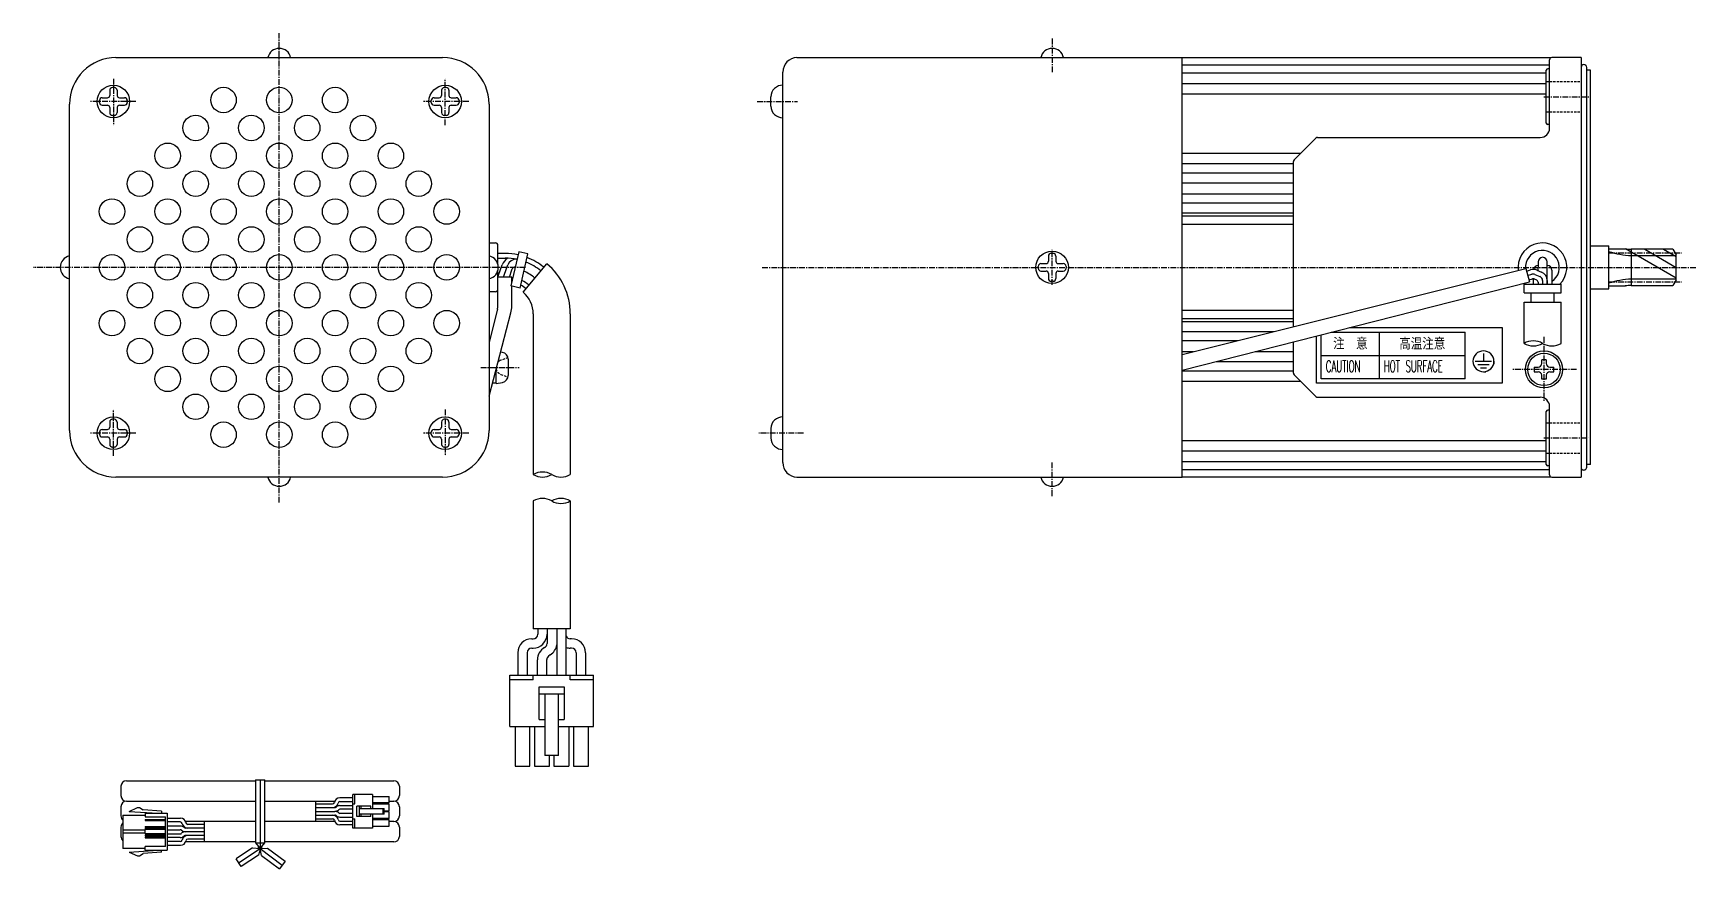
# Model space of a CAD drawing. Extents: x 464 to 1112, y 452 to 908.
# Drawn here: x 498 to 856.3, y 728.1 to 908.2 of the extents above; entities that cross this region are included whole.
import ezdxf

# ---------------------------------------------------------------- set-up
doc = ezdxf.new("R2010")
doc.units = 0
doc.linetypes.add('CENTER', pattern=[2, 1.25, -0.25, 0.25, -0.25])
doc.linetypes.add('DASHED', pattern=[0.75, 0.5, -0.25])
doc.layers.get('0').update_dxf_attribs({"linetype": 'CONTINUOUS'})
doc.layers.add('CENTER', color=1, linetype='CENTER')
doc.styles.get("Standard").update_dxf_attribs({"font": 'txt.shx', "bigfont": 'bigfont.shx'})

msp = doc.modelspace()

# ---------------------------------------------------------------- linework, layer by layer
at = {"color": 7, "linetype": 'CONTINUOUS'}
for p, q in [((515.84, 902.9), (586.24, 902.9)), ((662.59, 902.9), (745.59, 902.9)), ((745.59, 902.9), (825.15, 902.9)), ((745.59, 812.5), (745.59, 902.9)), ((831.59, 902.92), (825.29, 902.92)), ((831.59, 902.92), (831.59, 812.48)), ((659.59, 815.62), (659.59, 899.78)), ((745.59, 901.34), (824.79, 901.34)), ((824.09, 899.54), (745.59, 899.54)), ((824.09, 897.72), (824.09, 900.17)), ((824.79, 900.47), (824.39, 900.47)), ((824.79, 887.7), (824.79, 902.42)), ((832.79, 814.6), (832.79, 900.8)), ((833.59, 900.2), (832.79, 900.2)), ((833.59, 815.2), (833.59, 900.2)), ((514.49, 895.85), (514.49, 894.75)), ((515.49, 896.45), (515.09, 896.45)), ((516.09, 895.85), (516.1, 894.75)), ((585.99, 895.85), (585.99, 894.75)), ((586.99, 896.45), (586.59, 896.45)), ((587.59, 895.85), (587.6, 894.75)), ((824.09, 897.28), (745.59, 897.28)), ((824.09, 891.22), (824.09, 897.72)), ((505.84, 822.5), (505.84, 892.9)), ((512.29, 893.25), (512.29, 893.65)), ((512.89, 894.25), (513.99, 894.25)), ((512.89, 892.65), (513.99, 892.65)), ((514.49, 892.15), (514.49, 891.05)), ((516.1, 892.15), (516.09, 891.05)), ((516.59, 894.25), (517.69, 894.25)), ((516.59, 892.65), (517.69, 892.65)), ((518.29, 893.65), (518.29, 893.25)), ((583.79, 893.25), (583.79, 893.65)), ((584.39, 894.25), (585.49, 894.25)), ((584.39, 892.65), (585.49, 892.65)), ((585.99, 892.15), (585.99, 891.05)), ((587.6, 892.15), (587.59, 891.05)), ((588.09, 894.25), (589.19, 894.25)), ((588.09, 892.65), (589.19, 892.65)), ((589.79, 893.65), (589.79, 893.25)), ((596.24, 892.9), (596.24, 822.5)), ((656.99, 892.45), (656.99, 894.45)), ((745.59, 895.06), (824.09, 895.06)), ((515.49, 890.45), (515.09, 890.45)), ((586.99, 890.45), (586.59, 890.45)), ((824.09, 888.77), (824.09, 891.22)), ((774.45, 885.55), (769.74, 880.85)), ((774.8, 885.7), (822.79, 885.7)), ((824.79, 888.47), (824.39, 888.47)), ((745.59, 882.28), (771.18, 882.28)), ((769.59, 880.01), (745.59, 880.01)), ((769.59, 877.99), (745.59, 877.99)), ((769.59, 844.92), (769.59, 880.49)), ((769.59, 875.86), (745.59, 875.86)), ((769.59, 873.47), (745.59, 873.47)), ((769.59, 871.52), (745.59, 871.52)), ((745.59, 869.45), (769.59, 869.45)), ((745.59, 868.78), (769.59, 868.78)), ((745.59, 867.02), (769.59, 867.02)), ((596.24, 862.95), (597.64, 862.95)), ((598.14, 858.4), (598.14, 862.45)), ((599.75, 860.7), (598.14, 860.7)), ((602.65, 861.06), (600.97, 853.68)), ((604.6, 860.62), (602.65, 861.06)), ((602.92, 853.24), (604.6, 860.62)), ((716.79, 860.1), (716.79, 859)), ((717.79, 860.7), (717.39, 860.7)), ((718.39, 860.1), (718.39, 859)), ((833.59, 862.3), (837.59, 862.3)), ((837.59, 853.1), (837.59, 862.3)), ((837.59, 861.7), (841.12, 861.7)), ((851.39, 861.6), (842.39, 861.6)), ((842.39, 861.6), (842.39, 853.8)), ((851.39, 861.6), (852.09, 860.38)), ((852.09, 855.01), (852.09, 860.38)), ((598.14, 859.7), (599.75, 859.7)), ((598.14, 855.55), (598.88, 857.7)), ((598.14, 849.39), (598.14, 857)), ((598.88, 857.7), (599.08, 858.23)), ((599.37, 855.55), (600.08, 857.69)), ((600.08, 857.69), (600.3, 858.22)), ((600.63, 855.55), (601.12, 857.14)), ((601.68, 857.77), (601.93, 857.87)), ((603.57, 852.32), (608.68, 858.48)), ((714.59, 857.5), (714.59, 857.9)), ((715.19, 858.5), (716.29, 858.5)), ((715.19, 856.9), (716.29, 856.9)), ((716.79, 856.4), (716.79, 855.3)), ((718.39, 856.4), (718.39, 855.3)), ((718.89, 858.5), (719.99, 858.5)), ((718.89, 856.9), (719.99, 856.9)), ((720.59, 857.9), (720.59, 857.5)), ((745.59, 838.92), (819.65, 857.45)), ((819.65, 857.45), (820.49, 854.55)), ((819.81, 856.9), (820.71, 857.18)), ((822.08, 857.11), (823.08, 856.69)), ((822.3, 858.86), (822.3, 857.7)), ((822.3, 857.02), (822.3, 857.7)), ((824.3, 854.05), (824.3, 858.86)), ((825.3, 857.08), (825.3, 854.16)), ((601.14, 855.55), (598.14, 855.55)), ((602.92, 853.24), (600.97, 853.68)), ((601.14, 854.44), (601.14, 855.55)), ((601.14, 849.39), (601.14, 853.64)), ((717.79, 854.7), (717.39, 854.7)), ((745.59, 835.54), (820.49, 854.55)), ((819.3, 852.21), (819.3, 854.05)), ((819.3, 854.05), (827.3, 854.05)), ((820.07, 855.93), (820.96, 856.21)), ((820.07, 855.93), (820.96, 856.21)), ((820.37, 854.98), (821.13, 855.22)), ((821.3, 854.05), (821.3, 855.24)), ((821.47, 855.2), (822, 854.98)), ((821.64, 856.18), (822.68, 855.76)), ((822.3, 854.52), (822.3, 854.05)), ((823.3, 854.84), (823.3, 854.05)), ((823.3, 854.84), (823.3, 854.05)), ((824.3, 854.85), (824.3, 854.05)), ((827.3, 852.21), (827.3, 854.05)), ((833.59, 853.1), (837.59, 853.1)), ((837.59, 853.7), (841.12, 853.7)), ((842.39, 853.8), (851.39, 853.8)), ((852.09, 855.01), (851.39, 853.8)), ((597.64, 852.45), (596.24, 852.45)), ((819.3, 852.21), (827.3, 852.21)), ((819.3, 841.31), (819.3, 850.21)), ((819.3, 850.21), (827.3, 850.21)), ((820.8, 850.21), (820.8, 852.21)), ((825.8, 850.21), (825.8, 852.21)), ((827.3, 841.31), (827.3, 850.21)), ((598.05, 848.65), (596.24, 841.56)), ((596.24, 829.94), (600.95, 847.86)), ((605.74, 847.67), (605.74, 813.05)), ((613.74, 847.7), (613.74, 813.05)), ((769.59, 848.38), (745.59, 848.38)), ((769.59, 846.62), (745.59, 846.62)), ((769.59, 845.95), (745.59, 845.95)), ((745.59, 843.88), (765.43, 843.88)), ((774.59, 832.7), (774.59, 842.9)), ((775.59, 833.7), (775.59, 843.16)), ((777.74, 843.7), (806.59, 843.7)), ((781.68, 844.7), (814.59, 844.7)), ((806.59, 833.7), (806.59, 843.7)), ((814.59, 844.7), (814.59, 832.7)), ((814.59, 844.7), (814.59, 832.7)), ((599.13, 839.37), (598.74, 839.45)), ((745.59, 841.93), (757.62, 841.93)), ((745.59, 839.53), (748.06, 839.53)), ((761.33, 839.53), (769.59, 839.53)), ((769.59, 834.91), (769.59, 841.63)), ((810.54, 839.15), (810.54, 837.45)), ((597.75, 832.64), (597.75, 835.66)), ((600.35, 837.9), (600.35, 834.38)), ((745.59, 835.39), (769.59, 835.39)), ((752.96, 837.41), (769.59, 837.41)), ((808.79, 837.45), (812.29, 837.45)), ((809.34, 836.75), (811.74, 836.75)), ((809.89, 836.05), (811.19, 836.05)), ((810.54, 835.2), (811.04, 835.2)), ((812.79, 837.45), (812.79, 836.85)), ((821.49, 836.2), (821.49, 835.2)), ((821.49, 836.2), (822.34, 836.2)), ((821.49, 835.2), (822.34, 835.2)), ((823.09, 836.95), (823.09, 837.8)), ((824.09, 837.8), (823.09, 837.8)), ((824.09, 837.8), (824.09, 836.95)), ((824.84, 836.2), (825.69, 836.2)), ((824.84, 835.2), (825.69, 835.2)), ((825.69, 835.2), (825.69, 836.2)), ((597.75, 832.76), (596.99, 832.76)), ((597.75, 832.64), (599.13, 832.9)), ((771.18, 833.12), (745.59, 833.12)), ((769.74, 834.55), (774.45, 829.85)), ((814.59, 832.7), (774.59, 832.7)), ((806.59, 833.7), (775.59, 833.7)), ((823.09, 833.6), (823.09, 834.45)), ((824.09, 833.6), (823.09, 833.6)), ((824.09, 834.45), (824.09, 833.6)), ((774.8, 829.7), (822.79, 829.7)), ((824.79, 812.98), (824.79, 827.7)), ((514.49, 824.35), (514.49, 823.25)), ((515.49, 824.95), (515.09, 824.95)), ((516.09, 824.35), (516.1, 823.25)), ((585.99, 824.35), (585.99, 823.25)), ((586.99, 824.95), (586.59, 824.95)), ((587.59, 824.35), (587.6, 823.25)), ((824.09, 824.18), (824.09, 826.63)), ((824.09, 817.68), (824.09, 824.18)), ((824.79, 826.93), (824.39, 826.93)), ((512.29, 821.75), (512.29, 822.15)), ((512.89, 822.75), (513.99, 822.75)), ((512.89, 821.15), (513.99, 821.15)), ((514.49, 820.65), (514.49, 819.55)), ((516.1, 820.65), (516.09, 819.55)), ((516.59, 822.75), (517.69, 822.75)), ((516.59, 821.15), (517.69, 821.15)), ((518.29, 822.15), (518.29, 821.75)), ((583.79, 821.75), (583.79, 822.15)), ((584.39, 822.75), (585.49, 822.75)), ((584.39, 821.15), (585.49, 821.15)), ((585.99, 820.65), (585.99, 819.55)), ((587.6, 820.65), (587.59, 819.55)), ((588.09, 822.75), (589.19, 822.75)), ((588.09, 821.15), (589.19, 821.15)), ((589.79, 822.15), (589.79, 821.75)), ((656.99, 822.95), (656.99, 820.95)), ((515.49, 818.95), (515.09, 818.95)), ((586.99, 818.95), (586.59, 818.95)), ((824.09, 820.34), (745.59, 820.34)), ((745.59, 818.12), (824.09, 818.12)), ((824.09, 815.23), (824.09, 817.68)), ((745.59, 815.86), (824.09, 815.86)), ((824.79, 814.06), (745.59, 814.06)), ((824.79, 814.93), (824.39, 814.93)), ((833.59, 815.2), (832.79, 815.2)), ((586.24, 812.5), (515.84, 812.5)), ((662.59, 812.5), (745.59, 812.5)), ((825.15, 812.5), (745.59, 812.5)), ((825.29, 812.48), (831.59, 812.48)), ((605.74, 807.35), (605.74, 779.77)), ((613.74, 807.35), (613.74, 779.77)), ((605.44, 777.63), (605.74, 777.63)), ((613.74, 779.77), (605.74, 779.77)), ((606.75, 779.77), (606.75, 778.63)), ((608.75, 779.77), (608.75, 776.63)), ((610.85, 779.77), (610.85, 769.77)), ((612.84, 769.77), (612.84, 779.77)), ((614.04, 777.63), (613.74, 777.63)), ((602.45, 774.63), (602.45, 769.77)), ((604.44, 774.63), (604.44, 769.77)), ((605.44, 775.63), (605.74, 775.63)), ((614.04, 775.63), (613.74, 775.63)), ((615.04, 774.63), (615.04, 769.77)), ((617.04, 774.63), (617.04, 769.77)), ((606.65, 769.77), (606.65, 773.11)), ((608.64, 772.56), (608.64, 769.77)), ((600.74, 758.77), (600.74, 769.77)), ((600.74, 769.77), (618.74, 769.77)), ((605.74, 768.77), (600.74, 768.77)), ((605.74, 768.77), (605.74, 769.77)), ((607.04, 760.27), (607.04, 767.27)), ((607.04, 767.27), (612.44, 767.27)), ((612.44, 767.27), (612.44, 760.27)), ((613.74, 768.77), (613.74, 769.77)), ((618.74, 768.77), (613.74, 768.77)), ((618.74, 758.77), (618.74, 769.77)), ((607.04, 765.77), (612.44, 765.77)), ((608.24, 765.77), (608.24, 752.47)), ((611.24, 752.47), (611.24, 765.77)), ((607.04, 760.27), (608.24, 760.27)), ((611.24, 760.27), (612.44, 760.27)), ((600.74, 758.77), (608.24, 758.77)), ((601.85, 758.77), (601.85, 750.17)), ((605.04, 750.17), (605.04, 758.77)), ((606.04, 758.77), (606.04, 750.17)), ((611.24, 758.77), (618.74, 758.77)), ((613.44, 758.77), (613.44, 750.17)), ((614.45, 758.77), (614.45, 750.17)), ((617.65, 750.17), (617.65, 758.77)), ((611.24, 752.47), (608.24, 752.47)), ((609.24, 750.17), (609.24, 752.47)), ((610.24, 752.47), (610.24, 750.17)), ((601.85, 750.17), (605.04, 750.17)), ((606.04, 750.17), (609.24, 750.17)), ((610.24, 750.17), (613.44, 750.17)), ((614.45, 750.17), (617.65, 750.17)), ((516.91, 745.85), (516.91, 743.85)), ((518.11, 747.05), (545.91, 747.05)), ((545.91, 747.25), (545.91, 733.65)), ((545.91, 747.25), (547.91, 747.25)), ((546.91, 747.25), (546.91, 732.45)), ((547.91, 733.65), (547.91, 747.25)), ((547.91, 747.05), (575.71, 747.05)), ((576.91, 745.85), (576.91, 743.85)), ((518.11, 742.65), (545.91, 742.65)), ((547.91, 742.65), (562.99, 742.65)), ((558.91, 738.25), (558.91, 742.65)), ((558.91, 742.05), (562.51, 742.05)), ((566.91, 743.37), (564.09, 743.37)), ((564.11, 742.57), (566.91, 742.57)), ((564.11, 741.69), (566.91, 741.69)), ((566.91, 736.85), (566.91, 744.05)), ((571.15, 744.05), (566.91, 744.05)), ((566.91, 742.05), (567.31, 742.05)), ((567.31, 742.05), (567.31, 744.05)), ((571.15, 744.05), (571.15, 741.05)), ((571.15, 743.67), (574.75, 743.67)), ((574.75, 742.27), (571.15, 742.27)), ((574.75, 741.99), (571.15, 741.99)), ((574.75, 742.27), (574.75, 743.67)), ((574.75, 742.65), (575.71, 742.65)), ((574.75, 740.59), (574.75, 741.99)), ((516.91, 741.45), (516.91, 739.45)), ((517.35, 739.65), (522.15, 739.65)), ((517.35, 739.65), (517.35, 732.45)), ((518.71, 740.45), (520.51, 741.25)), ((518.71, 740.45), (524.83, 740.05)), ((520.51, 741.25), (520.91, 741.25)), ((520.91, 741.25), (521.71, 740.74)), ((525.63, 740.48), (521.71, 740.74)), ((522.15, 740.05), (526.91, 740.05)), ((522.15, 740.05), (522.15, 739.25)), ((522.15, 739.25), (526.51, 739.25)), ((522.15, 738.67), (526.51, 738.67)), ((522.15, 738.67), (522.15, 738.47)), ((522.15, 738.47), (526.51, 738.47)), ((525.63, 740.48), (525.63, 740.05)), ((526.51, 732.85), (526.51, 739.25)), ((526.91, 740.05), (526.91, 732.05)), ((526.91, 738.97), (529.74, 738.97)), ((529.71, 738.17), (526.91, 738.17)), ((545.91, 738.25), (530.84, 738.25)), ((534.91, 733.85), (534.91, 738.25)), ((562.99, 738.25), (547.91, 738.25)), ((558.91, 741.25), (563.01, 741.25)), ((558.91, 740.45), (563.01, 740.45)), ((558.91, 740.45), (563.01, 740.45)), ((558.91, 739.65), (563.01, 739.65)), ((558.91, 738.85), (562.51, 738.85)), ((566.91, 740.89), (564.11, 740.89)), ((566.91, 740.01), (564.11, 740.01)), ((564.11, 739.21), (566.91, 739.21)), ((564.11, 738.33), (566.91, 738.33)), ((566.91, 738.85), (567.31, 738.85)), ((567.31, 736.85), (567.31, 738.85)), ((567.75, 739.37), (567.75, 741.53)), ((570.75, 741.53), (567.75, 741.53)), ((570.75, 739.37), (567.75, 739.37)), ((568.35, 739.37), (568.35, 741.53)), ((568.35, 741.05), (573.67, 741.05)), ((573.67, 739.85), (568.35, 739.85)), ((568.67, 741.05), (568.67, 741.53)), ((568.67, 739.37), (568.67, 739.85)), ((570.75, 741.05), (570.75, 741.53)), ((570.75, 739.37), (570.75, 739.85)), ((571.15, 739.85), (571.15, 736.85)), ((574.75, 738.91), (571.15, 738.91)), ((574.75, 738.63), (571.15, 738.63)), ((573.39, 739.85), (573.39, 741.05)), ((573.67, 739.85), (573.67, 741.05)), ((573.67, 740.59), (574.75, 740.59)), ((574.75, 740.31), (573.67, 740.31)), ((574.75, 738.91), (574.75, 740.31)), ((574.75, 737.23), (574.75, 738.63)), ((575.71, 738.25), (574.75, 738.25)), ((576.91, 741.45), (576.91, 739.45)), ((516.91, 737.05), (516.91, 735.05)), ((522.15, 736.37), (517.35, 736.37)), ((522.15, 735.73), (517.35, 735.73)), ((522.15, 737.19), (522.15, 736.99)), ((522.15, 737.19), (526.51, 737.19)), ((522.15, 736.99), (526.51, 736.99)), ((522.15, 736.79), (522.15, 736.59)), ((522.15, 736.79), (526.51, 736.79)), ((522.15, 736.59), (526.51, 736.59)), ((522.15, 735.73), (522.15, 736.37)), ((522.15, 735.71), (526.51, 735.71)), ((522.15, 735.71), (522.15, 735.51)), ((522.15, 735.51), (526.51, 735.51)), ((522.15, 735.31), (522.15, 735.11)), ((522.15, 735.31), (526.51, 735.31)), ((522.15, 735.11), (526.51, 735.11)), ((522.15, 734.91), (522.15, 734.71)), ((522.15, 734.91), (526.51, 734.91)), ((522.15, 734.71), (526.51, 734.71)), ((529.71, 737.29), (526.91, 737.29)), ((526.91, 736.49), (529.71, 736.49)), ((526.91, 735.61), (529.71, 735.61)), ((529.71, 734.81), (526.91, 734.81)), ((534.91, 736.85), (530.81, 736.85)), ((534.91, 736.05), (530.81, 736.05)), ((534.91, 736.05), (530.81, 736.05)), ((534.91, 735.25), (530.81, 735.25)), ((534.91, 737.65), (531.31, 737.65)), ((566.91, 737.53), (564.09, 737.53)), ((571.15, 736.85), (566.91, 736.85)), ((571.15, 737.23), (574.75, 737.23)), ((576.91, 737.05), (576.91, 735.05)), ((522.15, 732.45), (517.35, 732.45)), ((518.71, 731.65), (524.83, 732.05)), ((518.71, 731.65), (520.51, 730.85)), ((520.91, 730.85), (521.71, 731.37)), ((525.63, 731.62), (521.71, 731.37)), ((526.51, 732.85), (522.15, 732.85)), ((522.15, 732.05), (522.15, 732.85)), ((522.15, 732.05), (526.91, 732.05)), ((525.63, 731.62), (525.63, 732.05)), ((529.71, 733.93), (526.91, 733.93)), ((526.91, 733.13), (529.74, 733.13)), ((545.91, 733.85), (530.84, 733.85)), ((534.91, 734.45), (531.31, 734.45)), ((545.26, 732.55), (541.73, 730.19)), ((542.28, 729.36), (546.91, 732.45)), ((546.55, 731.01), (542.84, 728.53)), ((545.26, 732.55), (546.91, 732.45)), ((545.91, 733.65), (547.91, 733.65)), ((545.91, 733.65), (546.91, 732.45)), ((546.51, 732.93), (546.51, 732.48)), ((546.91, 732.45), (546.55, 731.01)), ((546.91, 732.45), (547.91, 733.65)), ((546.91, 732.45), (548.51, 732.5)), ((546.91, 732.45), (551.69, 728.88)), ((547.23, 730.96), (546.91, 732.45)), ((547.23, 730.96), (551.1, 728.08)), ((547.31, 732.46), (547.31, 732.93)), ((575.71, 733.85), (547.91, 733.85)), ((548.51, 732.5), (552.29, 729.68)), ((520.51, 730.85), (520.91, 730.85)), ((542.84, 728.53), (541.73, 730.19)), ((552.29, 729.68), (551.1, 728.08))]:
    msp.add_line(p, q, dxfattribs=at)
at = {"color": 3, "linetype": 'DASHED'}
for p, q in [((824.09, 897.72), (831.59, 897.72)), ((824.09, 891.22), (831.59, 891.22)), ((600.31, 838.24), (598.78, 837.66)), ((598.78, 834.62), (600.31, 834.04)), ((824.09, 824.18), (831.59, 824.18)), ((824.09, 817.68), (831.59, 817.68))]:
    msp.add_line(p, q, dxfattribs=at)
at = {"color": 3, "linetype": 'CONTINUOUS'}
for p, q in [((852.09, 855.39), (841.18, 861.69)), ((842.39, 860.25), (852.09, 860.25)), ((845.34, 861.6), (852.09, 857.7)), ((849.34, 861.6), (852.09, 860.01)), ((852.09, 855.15), (842.39, 855.15)), ((788.09, 843.7), (788.09, 833.7)), ((775.59, 838.7), (806.59, 838.7))]:
    msp.add_line(p, q, dxfattribs=at)
at = {"color": 7, "linetype": 'CONTINUOUS'}
for centre, radius in [((515.29, 893.45), 3.5), ((539.02, 893.76), 2.75), ((551.04, 893.76), 2.75), ((563.07, 893.76), 2.75), ((586.79, 893.45), 3.5), ((533.01, 887.75), 2.75), ((545.03, 887.75), 2.75), ((557.06, 887.75), 2.75), ((569.08, 887.75), 2.75), ((527, 881.74), 2.75), ((539.02, 881.74), 2.75), ((551.04, 881.74), 2.75), ((563.07, 881.74), 2.75), ((575.09, 881.74), 2.75), ((520.99, 875.73), 2.75), ((533.01, 875.73), 2.75), ((545.03, 875.73), 2.75), ((557.06, 875.73), 2.75), ((569.08, 875.73), 2.75), ((581.1, 875.73), 2.75), ((514.98, 869.72), 2.75), ((527, 869.72), 2.75), ((539.02, 869.72), 2.75), ((551.04, 869.72), 2.75), ((563.07, 869.72), 2.75), ((575.09, 869.72), 2.75), ((587.11, 869.72), 2.75), ((520.99, 863.71), 2.75), ((533.01, 863.71), 2.75), ((545.03, 863.71), 2.75), ((557.06, 863.71), 2.75), ((569.08, 863.71), 2.75), ((581.1, 863.71), 2.75), ((514.98, 857.7), 2.75), ((527, 857.7), 2.75), ((539.02, 857.7), 2.75), ((551.04, 857.7), 2.75), ((563.07, 857.7), 2.75), ((575.09, 857.7), 2.75), ((587.11, 857.7), 2.75), ((717.59, 857.7), 3.5), ((520.99, 851.69), 2.75), ((533.01, 851.69), 2.75), ((545.03, 851.69), 2.75), ((557.06, 851.69), 2.75), ((569.08, 851.69), 2.75), ((581.1, 851.69), 2.75), ((514.98, 845.68), 2.75), ((527, 845.68), 2.75), ((539.02, 845.68), 2.75), ((551.04, 845.68), 2.75), ((563.07, 845.68), 2.75), ((575.09, 845.68), 2.75), ((587.11, 845.68), 2.75), ((520.99, 839.67), 2.75), ((533.01, 839.67), 2.75), ((545.03, 839.67), 2.75), ((557.06, 839.67), 2.75), ((569.08, 839.67), 2.75), ((581.1, 839.67), 2.75), ((823.59, 835.7), 4), ((823.59, 835.7), 3.5), ((527, 833.66), 2.75), ((539.02, 833.66), 2.75), ((551.04, 833.66), 2.75), ((563.07, 833.66), 2.75), ((575.09, 833.66), 2.75), ((575.09, 833.66), 2.75), ((533.01, 827.65), 2.75), ((545.03, 827.65), 2.75), ((557.06, 827.65), 2.75), ((569.08, 827.65), 2.75), ((515.29, 821.95), 3.5), ((539.02, 821.64), 2.75), ((551.04, 821.64), 2.75), ((563.07, 821.64), 2.75), ((586.79, 821.95), 3.5)]:
    msp.add_circle(centre, radius, dxfattribs=at)
for centre, radius, start, end in [((515.84, 892.9), 10, 90, 180.0001), ((551.04, 902.4), 2.5, 11.5369, 168.4631), ((586.24, 892.9), 10, 0, 90), ((662.65, 899.84), 3.06, 91.1251, 181.1251), ((717.59, 902.4), 2.5, 11.5369, 168.4631), ((825.29, 902.42), 0.5, 90, 180), ((824.39, 900.17), 0.3, 90, 180), ((832.19, 900.8), 0.6, 0, 180), ((515.1, 895.85), 0.6, 90.0191, 180), ((515.49, 895.85), 0.6, 0, 90.0095), ((586.6, 895.85), 0.6, 90.0191, 180), ((586.99, 895.85), 0.6, 0, 90.0095), ((659.49, 894.45), 2.5, 87.7099, 180), ((512.89, 893.65), 0.6, 90, 180), ((512.89, 893.25), 0.6, 180, 270), ((513.99, 894.75), 0.5, 270, 0), ((513.99, 892.15), 0.5, 0, 90.0115), ((516.6, 894.75), 0.5, 180, 269.9771), ((516.6, 892.15), 0.5, 90.0115, 180), ((517.69, 893.65), 0.6, 0, 90), ((517.69, 893.25), 0.6, 270, 0), ((584.39, 893.65), 0.6, 90, 180), ((584.39, 893.25), 0.6, 180, 270), ((585.49, 894.75), 0.5, 270, 0), ((585.49, 892.15), 0.5, 0, 90.0115), ((588.1, 894.75), 0.5, 180, 269.9771), ((588.1, 892.15), 0.5, 90.0115, 180), ((589.19, 893.65), 0.6, 0, 90), ((589.19, 893.25), 0.6, 270, 0), ((659.49, 892.45), 2.5, 180, 272.2901), ((515.1, 891.05), 0.6, 180, 269.9809), ((515.49, 891.05), 0.6, 270, 0), ((586.6, 891.05), 0.6, 180, 269.9809), ((586.99, 891.05), 0.6, 270, 0), ((824.39, 888.77), 0.3, 180, 270), ((774.8, 885.2), 0.5, 90, 135), ((822.79, 887.7), 2, 270, 0), ((770.09, 880.49), 0.5, 135, 180), ((506.34, 857.7), 2.5, 101.5374, 258.4631), ((595.74, 857.7), 2.5, 281.5369, 78.4626), ((597.64, 862.45), 0.5, 0, 90.0115), ((599.75, 847.7), 13, 77.7527, 89.9991), ((717.39, 860.1), 0.6, 90.0191, 180), ((717.79, 860.1), 0.6, 0, 90.0095), ((823.25, 857.7), 5.25, 315.9538, 187.8156), ((823.25, 857.7), 3.65, 304.1614, 184.1632), ((843.18, 879.42), 17.84, 263.3489, 267.4587), ((601.88, 857.16), 3, 122.4825, 158.9625), ((599.75, 847.7), 12, 77.8009, 90), ((602.15, 857.46), 2, 89.8083, 157.3801), ((602.07, 856.84), 1, 112.8409, 162.81), ((599.75, 847.7), 10, 50.3496, 66.4043), ((599.75, 847.7), 12, 50.3496, 68.2154), ((599.75, 847.7), 13, 50.3497, 68.9092), ((599.75, 847.7), 14, 359.9996, 50.3501), ((715.19, 857.9), 0.6, 90, 180), ((715.19, 857.5), 0.6, 180, 270), ((716.29, 859), 0.5, 270, 0), ((716.29, 856.4), 0.5, 0, 90.0115), ((718.89, 859), 0.5, 180, 269.9771), ((718.89, 856.4), 0.5, 90.0115, 180), ((719.99, 857.9), 0.6, 0, 90), ((719.99, 857.5), 0.6, 270, 0), ((821.3, 855.27), 2, 67.0594, 107.3576), ((822.3, 857.08), 1, 90, 168.936), ((823.3, 858.86), 1, 0, 180), ((822.3, 854.85), 2, 0, 67.0594), ((824.3, 857.08), 1, 0, 90), ((597.64, 852.95), 0.5, 270, 0), ((599.75, 847.7), 7, 50.3498, 61.6926), ((599.75, 847.7), 8, 50.3496, 63.6668), ((717.39, 855.3), 0.6, 180, 269.9809), ((717.79, 855.3), 0.6, 270, 0), ((821.26, 855.26), 1, 67.9931, 107.3576), ((821.28, 854.74), 0.5, 67.0594, 107.3576), ((821.28, 854.74), 0.5, 67.0594, 107.3576), ((821.8, 854.52), 0.5, 0, 67.0594), ((822.3, 854.84), 1, 0, 67.9931), ((843.18, 835.98), 17.84, 92.5413, 96.6511), ((595.14, 849.39), 3, 345.6906, 0), ((595.14, 849.39), 6, 345.2958, 0), ((599.75, 847.7), 6, 359.6976, 50.3508), ((598.85, 837.9), 1.5, 0, 79.1137), ((810.54, 837.45), 2.25, 90, 180), ((810.54, 837.45), 2.25, 0, 90), ((770.09, 834.91), 0.5, 180, 225), ((810.54, 837.45), 2.25, 180, 270), ((810.54, 837.45), 2.25, 270, 0), ((822.34, 836.95), 0.75, 270, 0), ((822.34, 834.45), 0.75, 0, 90), ((824.84, 836.95), 0.75, 180, 270), ((824.84, 834.45), 0.75, 90, 180), ((598.85, 834.38), 1.5, 280.8867, 0), ((774.8, 830.2), 0.5, 225, 270), ((822.79, 827.7), 2, 0, 90), ((515.1, 824.35), 0.6, 90.0191, 180), ((515.49, 824.35), 0.6, 0, 90.0095), ((586.6, 824.35), 0.6, 90.0191, 180), ((586.99, 824.35), 0.6, 0, 90.0095), ((659.49, 822.95), 2.5, 87.7076, 180), ((824.39, 826.63), 0.3, 90, 180), ((515.84, 822.5), 10, 180.0001, 270), ((512.89, 822.15), 0.6, 90, 180), ((512.89, 821.75), 0.6, 180, 270), ((513.99, 823.25), 0.5, 270, 0), ((513.99, 820.65), 0.5, 0, 90.0115), ((516.6, 823.25), 0.5, 180, 269.9771), ((516.6, 820.65), 0.5, 90.0115, 180), ((517.69, 822.15), 0.6, 0, 90), ((517.69, 821.75), 0.6, 270, 0), ((584.39, 822.15), 0.6, 90, 180), ((584.39, 821.75), 0.6, 180, 270), ((585.49, 823.25), 0.5, 270, 0), ((585.49, 820.65), 0.5, 0, 90.0115), ((586.24, 822.5), 10, 270, 359.9999), ((588.1, 823.25), 0.5, 180, 269.9771), ((588.1, 820.65), 0.5, 90.0115, 180), ((589.19, 822.15), 0.6, 0, 90), ((589.19, 821.75), 0.6, 270, 0), ((659.49, 820.95), 2.5, 180, 272.2924), ((515.1, 819.55), 0.6, 180, 269.9809), ((515.49, 819.55), 0.6, 270, 0), ((586.6, 819.55), 0.6, 180, 269.9809), ((586.99, 819.55), 0.6, 270, 0), ((662.65, 815.56), 3.06, 178.8749, 268.8749), ((824.39, 815.23), 0.3, 180, 270), ((832.19, 814.6), 0.6, 179.9905, 0), ((551.04, 813), 2.5, 191.5369, 348.4631), ((717.59, 813), 2.5, 191.5392, 348.4631), ((825.29, 812.98), 0.5, 180, 270), ((605.44, 774.63), 3, 90, 180), ((605.74, 778.63), 1, 270, 0), ((605.74, 778.63), 3, 270, 0), ((613.74, 778.63), 1, 205.8476, 270), ((614.04, 774.63), 3, 0, 90), ((605.44, 774.63), 1, 90, 180), ((609.65, 773.11), 3, 118.359, 180), ((607.75, 776.63), 1, 298.359, 0), ((610.06, 772.87), 1.45, 115.1572, 192.4235), ((607.82, 776.77), 3.05, 302.0607, 351.7011), ((613.74, 778.63), 3, 252.5423, 270), ((614.04, 774.63), 1, 0, 90), ((518.11, 745.85), 1.2, 90, 180), ((575.71, 745.85), 1.2, 0, 90), ((518.11, 743.85), 1.2, 180, 270), ((518.11, 741.45), 1.2, 90, 180), ((562.51, 742.45), 0.4, 270, 349.9207), ((562.54, 742.45), 1.2, 270, 349.9215), ((564.09, 742.17), 1.2, 90, 169.9215), ((564.11, 740.49), 1.2, 90, 133.5312), ((564.11, 742.17), 0.4, 90, 169.9207), ((575.71, 743.85), 1.2, 270, 0), ((575.71, 741.45), 1.2, 0, 90), ((518.11, 739.45), 1.2, 180, 230.7049), ((529.71, 737.77), 0.4, 10.0768, 90), ((529.74, 737.77), 1.2, 10.0785, 90), ((562.51, 738.45), 0.4, 10.0652, 90), ((562.54, 738.45), 1.2, 10.0738, 90), ((564.09, 738.73), 1.2, 190.0785, 270), ((563.01, 741.65), 0.4, 270, 313.5312), ((563.01, 741.65), 1.2, 270, 313.5312), ((563.01, 739.25), 1.2, 46.4688, 90), ((563.01, 739.25), 0.4, 46.4688, 90), ((564.11, 740.41), 1.2, 226.4688, 270), ((564.11, 738.73), 0.4, 190.0793, 270), ((564.11, 740.49), 0.4, 90, 133.5312), ((564.11, 740.41), 0.4, 226.4688, 270), ((575.71, 739.45), 1.2, 270, 0), ((575.71, 737.05), 1.2, 0, 90), ((518.11, 737.05), 1.2, 129.2951, 180), ((518.11, 735.05), 1.2, 180, 230.7019), ((529.71, 736.09), 1.2, 46.4721, 90), ((529.71, 736.09), 0.4, 46.4688, 90), ((529.71, 736.01), 0.4, 270, 313.5312), ((529.71, 736.01), 1.2, 270, 313.5312), ((530.81, 737.25), 1.2, 226.4688, 270), ((530.81, 734.85), 1.2, 90, 133.5312), ((531.29, 738.05), 1.2, 190.0738, 270), ((531.29, 734.05), 1.2, 90, 169.9215), ((530.81, 737.25), 0.4, 226.4688, 270), ((530.81, 734.85), 0.4, 90, 133.5312), ((531.31, 738.05), 0.4, 190.0652, 270), ((575.71, 735.05), 1.2, 270, 0), ((529.71, 734.33), 0.4, 270, 349.9232), ((529.74, 734.33), 1.2, 270, 349.9215), ((531.31, 734.05), 0.4, 90, 169.9207)]:
    msp.add_arc(centre, radius, start, end, dxfattribs=at)
at = {"color": 3, "linetype": 'CONTINUOUS'}
for centre, radius, start, end in [((843.18, 878.07), 17.84, 251.7329, 267.4587), ((843.18, 837.33), 17.84, 92.5413, 108.2671), ((821.3, 837.85), 4, 60, 120), ((821.3, 844.78), 4, 240, 300), ((825.3, 844.78), 4, 240, 300), ((599.36, 836.14), 1.63, 110.8396, 137.515), ((607.75, 809.58), 4, 60.0007, 119.9993), ((607.75, 816.51), 4, 240, 300), ((611.74, 816.51), 4, 240, 300), ((607.75, 803.89), 4, 60, 120), ((611.74, 803.89), 4, 60, 120), ((611.74, 810.82), 4, 240, 300)]:
    msp.add_arc(centre, radius, start, end, dxfattribs=at)
at = {"color": 3, "linetype": 'DASHED'}
msp.add_arc((599.36, 836.14), 1.63, 193.0765, 249.1588, dxfattribs=at)
at = {"layer": 'CENTER', "color": 1, "linetype": 'CENTER'}
for p, q in [((551.04, 807.02), (551.04, 908.15)), ((717.59, 907.01), (717.59, 899.76)), ((515.29, 898.34), (515.29, 888.33)), ((586.79, 888.33), (586.79, 898.34)), ((520.1, 893.45), (510.22, 893.45)), ((591.87, 893.45), (581.99, 893.45)), ((654.04, 893.45), (662.74, 893.45)), ((823.56, 894.47), (833.23, 894.47)), ((717.59, 853.92), (717.59, 861.44)), ((837.59, 860.82), (853.22, 860.82)), ((604.07, 857.7), (498.02, 857.7)), ((655.08, 857.7), (856.29, 857.7)), ((837.59, 854.58), (853.22, 854.58)), ((823.59, 842.7), (823.59, 828.7)), ((594.44, 836.14), (602.74, 836.14)), ((830.59, 835.7), (816.59, 835.7)), ((515.29, 817.06), (515.29, 827.07)), ((586.79, 827.07), (586.79, 817.06)), ((520.1, 821.95), (510.22, 821.95)), ((591.87, 821.95), (581.99, 821.95)), ((664, 821.95), (654.36, 821.95)), ((823.58, 820.93), (833.11, 820.93)), ((717.59, 808.39), (717.59, 815.63))]:
    msp.add_line(p, q, dxfattribs=at)

# ---------------------------------------------------------------- texts
at = {"color": 3, "linetype": 'CONTINUOUS'}
for s, width, p in [('注\u3000意', 0.9, (778.14, 839.99)), ('高温注意', 0.9, (792.41, 839.97)), ('CAUTION', 0.54, (776.57, 835.12)), ('HOT SURFACE', 0.54, (789.08, 835.14))]:
    msp.add_text(s, height=2.5, dxfattribs=dict(at, width=width)).set_placement(p)

doc.saveas('drawing.dxf')
